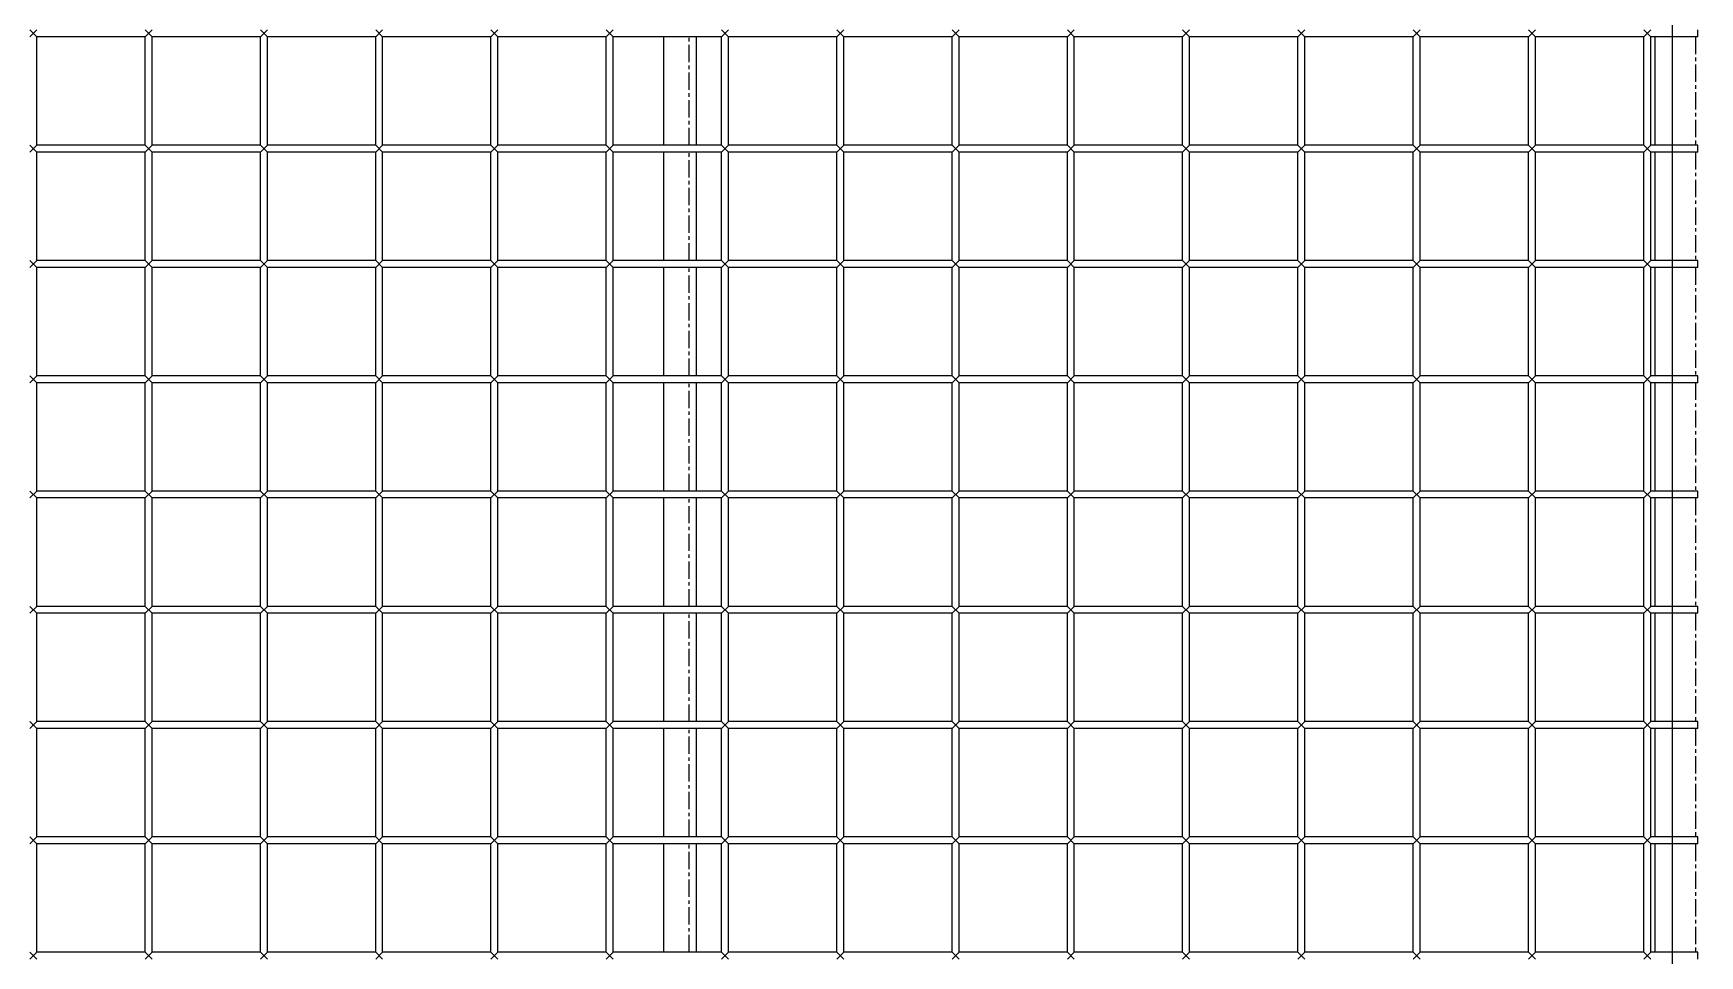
# Model space of a CAD drawing. Header units: millimetres. Extents: x -198529 to 244266, y -64 to 158464.
# Drawn here: x -167931 to -167208, y 120441 to 120841 of the extents above; entities that cross this region are included whole.
import ezdxf

# ---------------------------------------------------------------- set-up
doc = ezdxf.new("R2010")
doc.units = ezdxf.units.MM
doc.linetypes.add('CENTER', pattern=[12, 7.5, -1.5, 1.5, -1.5])
doc.layers.add('0-DCC', color=30, linetype='Continuous')
doc.layers.add('0-DCC-STRUC', color=180, linetype='Continuous')

# ---------------------------------------------------------------- blocks, each defined once
blk = doc.blocks.new('DCC2850x2300(左)')
at = {"color": 0, "linetype": 'Continuous'}
for p, q in [((49913.5, -72906.48), (49916.5, -72903.48)), ((49913.5, -72903.48), (49916.5, -72906.48)), ((49963.5, -72906.48), (49966.5, -72903.48)), ((49963.5, -72903.48), (49966.5, -72906.48)), ((50013.5, -72906.48), (50016.5, -72903.48)), ((50013.5, -72903.48), (50016.5, -72906.48)), ((50063.5, -72906.48), (50066.5, -72903.48)), ((50063.5, -72903.48), (50066.5, -72906.48)), ((50113.5, -72906.48), (50116.5, -72903.48)), ((50113.5, -72903.48), (50116.5, -72906.48)), ((50163.5, -72906.48), (50166.5, -72903.48)), ((50163.5, -72903.48), (50166.5, -72906.48)), ((50213.5, -72906.48), (50216.5, -72903.48)), ((50213.5, -72903.48), (50216.5, -72906.48)), ((50263.5, -72906.48), (50266.5, -72903.48)), ((50263.5, -72903.48), (50266.5, -72906.48)), ((50313.5, -72906.48), (50316.5, -72903.48)), ((50313.5, -72903.48), (50316.5, -72906.48)), ((50363.5, -72906.48), (50366.5, -72903.48)), ((50363.5, -72903.48), (50366.5, -72906.48)), ((50413.5, -72906.48), (50416.5, -72903.48)), ((50413.5, -72903.48), (50416.5, -72906.48)), ((50463.5, -72906.48), (50466.5, -72903.48)), ((50463.5, -72903.48), (50466.5, -72906.48)), ((50513.5, -72906.48), (50516.5, -72903.48)), ((50513.5, -72903.48), (50516.5, -72906.48)), ((50563.5, -72906.48), (50566.5, -72903.48)), ((50563.5, -72903.48), (50566.5, -72906.48)), ((50613.5, -72906.48), (50616.5, -72903.48)), ((50613.5, -72903.48), (50616.5, -72906.48)), ((50637, -72906.48), (50637, -72903.48)), ((49916.5, -72953.48), (49916.5, -72906.48)), ((49963.5, -72906.48), (49916.5, -72906.48)), ((49963.5, -72953.48), (49963.5, -72906.48)), ((49966.5, -72953.48), (49966.5, -72906.48)), ((50013.5, -72906.48), (49966.5, -72906.48)), ((50013.5, -72953.48), (50013.5, -72906.48)), ((50016.5, -72953.48), (50016.5, -72906.48)), ((50063.5, -72906.48), (50016.5, -72906.48)), ((50063.5, -72953.48), (50063.5, -72906.48)), ((50113.5, -72906.48), (50066.5, -72906.48)), ((50066.5, -72953.48), (50066.5, -72906.48)), ((50113.5, -72953.48), (50113.5, -72906.48)), ((50163.5, -72906.48), (50116.5, -72906.48)), ((50116.5, -72953.48), (50116.5, -72906.48)), ((50163.5, -72953.48), (50163.5, -72906.48)), ((50213.5, -72906.48), (50166.5, -72906.48)), ((50166.5, -72953.48), (50166.5, -72906.48)), ((50188.5, -72953.48), (50188.5, -72906.48)), ((50202.5, -72906.48), (50202.5, -72953.48)), ((50213.5, -72953.48), (50213.5, -72906.48)), ((50263.5, -72906.48), (50216.5, -72906.48)), ((50216.5, -72953.48), (50216.5, -72906.48)), ((50263.5, -72953.48), (50263.5, -72906.48)), ((50313.5, -72906.48), (50266.5, -72906.48)), ((50266.5, -72953.48), (50266.5, -72906.48)), ((50313.5, -72953.48), (50313.5, -72906.48)), ((50363.5, -72906.48), (50316.5, -72906.48)), ((50316.5, -72953.48), (50316.5, -72906.48)), ((50363.5, -72953.48), (50363.5, -72906.48)), ((50413.5, -72906.48), (50366.5, -72906.48)), ((50366.5, -72953.48), (50366.5, -72906.48)), ((50413.5, -72953.48), (50413.5, -72906.48)), ((50463.5, -72906.48), (50416.5, -72906.48)), ((50416.5, -72953.48), (50416.5, -72906.48)), ((50463.5, -72953.48), (50463.5, -72906.48)), ((50513.5, -72906.48), (50466.5, -72906.48)), ((50466.5, -72953.48), (50466.5, -72906.48)), ((50513.5, -72953.48), (50513.5, -72906.48)), ((50563.5, -72906.48), (50516.5, -72906.48)), ((50516.5, -72953.48), (50516.5, -72906.48)), ((50563.5, -72953.48), (50563.5, -72906.48)), ((50566.5, -72953.48), (50566.5, -72906.48)), ((50613.5, -72906.48), (50566.5, -72906.48)), ((50613.5, -72953.48), (50613.5, -72906.48)), ((50637, -72906.48), (50616.5, -72906.48)), ((50616.5, -72953.48), (50616.5, -72906.48)), ((50618.5, -72953.48), (50618.5, -72906.48)), ((49913.5, -72956.48), (49916.5, -72953.48)), ((49913.5, -72953.48), (49916.5, -72956.48)), ((49963.5, -72953.48), (49916.5, -72953.48)), ((49963.5, -72956.48), (49966.5, -72953.48)), ((49963.5, -72953.48), (49966.5, -72956.48)), ((50013.5, -72953.48), (49966.5, -72953.48)), ((50013.5, -72956.48), (50016.5, -72953.48)), ((50013.5, -72953.48), (50016.5, -72956.48)), ((50063.5, -72953.48), (50016.5, -72953.48)), ((50063.5, -72956.48), (50066.5, -72953.48)), ((50063.5, -72953.48), (50066.5, -72956.48)), ((50113.5, -72953.48), (50066.5, -72953.48)), ((50113.5, -72956.48), (50116.5, -72953.48)), ((50113.5, -72953.48), (50116.5, -72956.48)), ((50163.5, -72953.48), (50116.5, -72953.48)), ((50163.5, -72956.48), (50166.5, -72953.48)), ((50163.5, -72953.48), (50166.5, -72956.48)), ((50213.5, -72953.48), (50166.5, -72953.48)), ((50213.5, -72956.48), (50216.5, -72953.48)), ((50213.5, -72953.48), (50216.5, -72956.48)), ((50263.5, -72953.48), (50216.5, -72953.48)), ((50263.5, -72956.48), (50266.5, -72953.48)), ((50263.5, -72953.48), (50266.5, -72956.48)), ((50313.5, -72953.48), (50266.5, -72953.48)), ((50313.5, -72956.48), (50316.5, -72953.48)), ((50313.5, -72953.48), (50316.5, -72956.48)), ((50363.5, -72953.48), (50316.5, -72953.48)), ((50363.5, -72956.48), (50366.5, -72953.48)), ((50363.5, -72953.48), (50366.5, -72956.48)), ((50413.5, -72953.48), (50366.5, -72953.48)), ((50413.5, -72956.48), (50416.5, -72953.48)), ((50413.5, -72953.48), (50416.5, -72956.48)), ((50463.5, -72953.48), (50416.5, -72953.48)), ((50463.5, -72956.48), (50466.5, -72953.48)), ((50463.5, -72953.48), (50466.5, -72956.48)), ((50513.5, -72953.48), (50466.5, -72953.48)), ((50513.5, -72956.48), (50516.5, -72953.48)), ((50513.5, -72953.48), (50516.5, -72956.48)), ((50563.5, -72953.48), (50516.5, -72953.48)), ((50563.5, -72956.48), (50566.5, -72953.48)), ((50563.5, -72953.48), (50566.5, -72956.48)), ((50613.5, -72953.48), (50566.5, -72953.48)), ((50613.5, -72956.48), (50616.5, -72953.48)), ((50613.5, -72953.48), (50616.5, -72956.48)), ((50637, -72953.48), (50616.5, -72953.48)), ((50637, -72956.48), (50637, -72953.48)), ((49916.5, -73003.48), (49916.5, -72956.48)), ((49963.5, -72956.48), (49916.5, -72956.48)), ((49963.5, -73003.48), (49963.5, -72956.48)), ((49966.5, -73003.48), (49966.5, -72956.48)), ((50013.5, -72956.48), (49966.5, -72956.48)), ((50013.5, -73003.48), (50013.5, -72956.48)), ((50016.5, -73003.48), (50016.5, -72956.48)), ((50063.5, -72956.48), (50016.5, -72956.48)), ((50063.5, -73003.48), (50063.5, -72956.48)), ((50113.5, -72956.48), (50066.5, -72956.48)), ((50066.5, -73003.48), (50066.5, -72956.48)), ((50113.5, -73003.48), (50113.5, -72956.48)), ((50163.5, -72956.48), (50116.5, -72956.48)), ((50116.5, -73003.48), (50116.5, -72956.48)), ((50163.5, -73003.48), (50163.5, -72956.48)), ((50213.5, -72956.48), (50166.5, -72956.48)), ((50166.5, -73003.48), (50166.5, -72956.48)), ((50188.5, -73003.48), (50188.5, -72956.48)), ((50202.5, -72956.48), (50202.5, -73003.48)), ((50213.5, -73003.48), (50213.5, -72956.48)), ((50263.5, -72956.48), (50216.5, -72956.48)), ((50216.5, -73003.48), (50216.5, -72956.48)), ((50263.5, -73003.48), (50263.5, -72956.48)), ((50313.5, -72956.48), (50266.5, -72956.48)), ((50266.5, -73003.48), (50266.5, -72956.48)), ((50313.5, -73003.48), (50313.5, -72956.48)), ((50363.5, -72956.48), (50316.5, -72956.48)), ((50316.5, -73003.48), (50316.5, -72956.48)), ((50363.5, -73003.48), (50363.5, -72956.48)), ((50413.5, -72956.48), (50366.5, -72956.48)), ((50366.5, -73003.48), (50366.5, -72956.48)), ((50413.5, -73003.48), (50413.5, -72956.48)), ((50463.5, -72956.48), (50416.5, -72956.48)), ((50416.5, -73003.48), (50416.5, -72956.48)), ((50463.5, -73003.48), (50463.5, -72956.48)), ((50513.5, -72956.48), (50466.5, -72956.48)), ((50466.5, -73003.48), (50466.5, -72956.48)), ((50513.5, -73003.48), (50513.5, -72956.48)), ((50563.5, -72956.48), (50516.5, -72956.48)), ((50516.5, -73003.48), (50516.5, -72956.48)), ((50563.5, -73003.48), (50563.5, -72956.48)), ((50566.5, -73003.48), (50566.5, -72956.48)), ((50613.5, -72956.48), (50566.5, -72956.48)), ((50613.5, -73003.48), (50613.5, -72956.48)), ((50637, -72956.48), (50616.5, -72956.48)), ((50616.5, -73003.48), (50616.5, -72956.48)), ((50618.5, -73003.48), (50618.5, -72956.48)), ((49913.5, -73006.48), (49916.5, -73003.48)), ((49913.5, -73003.48), (49916.5, -73006.48)), ((49963.5, -73003.48), (49916.5, -73003.48)), ((49963.5, -73006.48), (49966.5, -73003.48)), ((49963.5, -73003.48), (49966.5, -73006.48)), ((50013.5, -73003.48), (49966.5, -73003.48)), ((50013.5, -73006.48), (50016.5, -73003.48)), ((50013.5, -73003.48), (50016.5, -73006.48)), ((50063.5, -73003.48), (50016.5, -73003.48)), ((50063.5, -73006.48), (50066.5, -73003.48)), ((50063.5, -73003.48), (50066.5, -73006.48)), ((50113.5, -73003.48), (50066.5, -73003.48)), ((50113.5, -73006.48), (50116.5, -73003.48)), ((50113.5, -73003.48), (50116.5, -73006.48)), ((50163.5, -73003.48), (50116.5, -73003.48)), ((50163.5, -73006.48), (50166.5, -73003.48)), ((50163.5, -73003.48), (50166.5, -73006.48)), ((50213.5, -73003.48), (50166.5, -73003.48)), ((50213.5, -73006.48), (50216.5, -73003.48)), ((50213.5, -73003.48), (50216.5, -73006.48)), ((50263.5, -73003.48), (50216.5, -73003.48)), ((50263.5, -73006.48), (50266.5, -73003.48)), ((50263.5, -73003.48), (50266.5, -73006.48)), ((50313.5, -73003.48), (50266.5, -73003.48)), ((50313.5, -73006.48), (50316.5, -73003.48)), ((50313.5, -73003.48), (50316.5, -73006.48)), ((50363.5, -73003.48), (50316.5, -73003.48)), ((50363.5, -73006.48), (50366.5, -73003.48)), ((50363.5, -73003.48), (50366.5, -73006.48)), ((50413.5, -73003.48), (50366.5, -73003.48)), ((50413.5, -73006.48), (50416.5, -73003.48)), ((50413.5, -73003.48), (50416.5, -73006.48)), ((50463.5, -73003.48), (50416.5, -73003.48)), ((50463.5, -73006.48), (50466.5, -73003.48)), ((50463.5, -73003.48), (50466.5, -73006.48)), ((50513.5, -73003.48), (50466.5, -73003.48)), ((50513.5, -73006.48), (50516.5, -73003.48)), ((50513.5, -73003.48), (50516.5, -73006.48)), ((50563.5, -73003.48), (50516.5, -73003.48)), ((50563.5, -73006.48), (50566.5, -73003.48)), ((50563.5, -73003.48), (50566.5, -73006.48)), ((50613.5, -73003.48), (50566.5, -73003.48)), ((50613.5, -73006.48), (50616.5, -73003.48)), ((50613.5, -73003.48), (50616.5, -73006.48)), ((50637, -73003.48), (50616.5, -73003.48)), ((50637, -73006.48), (50637, -73003.48)), ((49916.5, -73053.48), (49916.5, -73006.48)), ((49963.5, -73006.48), (49916.5, -73006.48)), ((49963.5, -73053.48), (49963.5, -73006.48)), ((49966.5, -73053.48), (49966.5, -73006.48)), ((50013.5, -73006.48), (49966.5, -73006.48)), ((50013.5, -73053.48), (50013.5, -73006.48)), ((50016.5, -73053.48), (50016.5, -73006.48)), ((50063.5, -73006.48), (50016.5, -73006.48)), ((50063.5, -73053.48), (50063.5, -73006.48)), ((50113.5, -73006.48), (50066.5, -73006.48)), ((50066.5, -73053.48), (50066.5, -73006.48)), ((50113.5, -73053.48), (50113.5, -73006.48)), ((50163.5, -73006.48), (50116.5, -73006.48)), ((50116.5, -73053.48), (50116.5, -73006.48)), ((50163.5, -73053.48), (50163.5, -73006.48)), ((50213.5, -73006.48), (50166.5, -73006.48)), ((50166.5, -73053.48), (50166.5, -73006.48)), ((50188.5, -73053.48), (50188.5, -73006.48)), ((50202.5, -73006.48), (50202.5, -73053.48)), ((50213.5, -73053.48), (50213.5, -73006.48)), ((50263.5, -73006.48), (50216.5, -73006.48)), ((50216.5, -73053.48), (50216.5, -73006.48)), ((50263.5, -73053.48), (50263.5, -73006.48)), ((50313.5, -73006.48), (50266.5, -73006.48)), ((50266.5, -73053.48), (50266.5, -73006.48)), ((50313.5, -73053.48), (50313.5, -73006.48)), ((50363.5, -73006.48), (50316.5, -73006.48)), ((50316.5, -73053.48), (50316.5, -73006.48)), ((50363.5, -73053.48), (50363.5, -73006.48)), ((50413.5, -73006.48), (50366.5, -73006.48)), ((50366.5, -73053.48), (50366.5, -73006.48)), ((50413.5, -73053.48), (50413.5, -73006.48)), ((50463.5, -73006.48), (50416.5, -73006.48)), ((50416.5, -73053.48), (50416.5, -73006.48)), ((50463.5, -73053.48), (50463.5, -73006.48)), ((50513.5, -73006.48), (50466.5, -73006.48)), ((50466.5, -73053.48), (50466.5, -73006.48)), ((50513.5, -73053.48), (50513.5, -73006.48)), ((50563.5, -73006.48), (50516.5, -73006.48)), ((50516.5, -73053.48), (50516.5, -73006.48)), ((50563.5, -73053.48), (50563.5, -73006.48)), ((50566.5, -73053.48), (50566.5, -73006.48)), ((50613.5, -73006.48), (50566.5, -73006.48)), ((50613.5, -73053.48), (50613.5, -73006.48)), ((50637, -73006.48), (50616.5, -73006.48)), ((50616.5, -73053.48), (50616.5, -73006.48)), ((50618.5, -73053.48), (50618.5, -73006.48)), ((49913.5, -73056.48), (49916.5, -73053.48)), ((49913.5, -73053.48), (49916.5, -73056.48)), ((49963.5, -73053.48), (49916.5, -73053.48)), ((49963.5, -73056.48), (49966.5, -73053.48)), ((49963.5, -73053.48), (49966.5, -73056.48)), ((50013.5, -73053.48), (49966.5, -73053.48)), ((50013.5, -73056.48), (50016.5, -73053.48)), ((50013.5, -73053.48), (50016.5, -73056.48)), ((50063.5, -73053.48), (50016.5, -73053.48)), ((50063.5, -73056.48), (50066.5, -73053.48)), ((50063.5, -73053.48), (50066.5, -73056.48)), ((50113.5, -73053.48), (50066.5, -73053.48)), ((50113.5, -73056.48), (50116.5, -73053.48)), ((50113.5, -73053.48), (50116.5, -73056.48)), ((50163.5, -73053.48), (50116.5, -73053.48)), ((50163.5, -73056.48), (50166.5, -73053.48)), ((50163.5, -73053.48), (50166.5, -73056.48)), ((50213.5, -73053.48), (50166.5, -73053.48)), ((50213.5, -73056.48), (50216.5, -73053.48)), ((50213.5, -73053.48), (50216.5, -73056.48)), ((50263.5, -73053.48), (50216.5, -73053.48)), ((50263.5, -73056.48), (50266.5, -73053.48)), ((50263.5, -73053.48), (50266.5, -73056.48)), ((50313.5, -73053.48), (50266.5, -73053.48)), ((50313.5, -73056.48), (50316.5, -73053.48)), ((50313.5, -73053.48), (50316.5, -73056.48)), ((50363.5, -73053.48), (50316.5, -73053.48)), ((50363.5, -73056.48), (50366.5, -73053.48)), ((50363.5, -73053.48), (50366.5, -73056.48)), ((50413.5, -73053.48), (50366.5, -73053.48)), ((50413.5, -73056.48), (50416.5, -73053.48)), ((50413.5, -73053.48), (50416.5, -73056.48)), ((50463.5, -73053.48), (50416.5, -73053.48)), ((50463.5, -73056.48), (50466.5, -73053.48)), ((50463.5, -73053.48), (50466.5, -73056.48)), ((50513.5, -73053.48), (50466.5, -73053.48)), ((50513.5, -73056.48), (50516.5, -73053.48)), ((50513.5, -73053.48), (50516.5, -73056.48)), ((50563.5, -73053.48), (50516.5, -73053.48)), ((50563.5, -73056.48), (50566.5, -73053.48)), ((50563.5, -73053.48), (50566.5, -73056.48)), ((50613.5, -73053.48), (50566.5, -73053.48)), ((50613.5, -73056.48), (50616.5, -73053.48)), ((50613.5, -73053.48), (50616.5, -73056.48)), ((50637, -73053.48), (50616.5, -73053.48)), ((50637, -73056.48), (50637, -73053.48)), ((49963.5, -73056.48), (49916.5, -73056.48)), ((49916.5, -73103.48), (49916.5, -73056.48)), ((49963.5, -73103.48), (49963.5, -73056.48)), ((50013.5, -73056.48), (49966.5, -73056.48)), ((49966.5, -73103.48), (49966.5, -73056.48)), ((50013.5, -73103.48), (50013.5, -73056.48)), ((50063.5, -73056.48), (50016.5, -73056.48)), ((50016.5, -73103.48), (50016.5, -73056.48)), ((50063.5, -73103.48), (50063.5, -73056.48)), ((50113.5, -73056.48), (50066.5, -73056.48)), ((50066.5, -73103.48), (50066.5, -73056.48)), ((50113.5, -73103.48), (50113.5, -73056.48)), ((50163.5, -73056.48), (50116.5, -73056.48)), ((50116.5, -73103.48), (50116.5, -73056.48)), ((50163.5, -73103.48), (50163.5, -73056.48)), ((50213.5, -73056.48), (50166.5, -73056.48)), ((50166.5, -73103.48), (50166.5, -73056.48)), ((50188.5, -73103.48), (50188.5, -73056.48)), ((50202.5, -73056.48), (50202.5, -73103.48)), ((50213.5, -73103.48), (50213.5, -73056.48)), ((50263.5, -73056.48), (50216.5, -73056.48)), ((50216.5, -73103.48), (50216.5, -73056.48)), ((50263.5, -73103.48), (50263.5, -73056.48)), ((50313.5, -73056.48), (50266.5, -73056.48)), ((50266.5, -73103.48), (50266.5, -73056.48)), ((50313.5, -73103.48), (50313.5, -73056.48)), ((50363.5, -73056.48), (50316.5, -73056.48)), ((50316.5, -73103.48), (50316.5, -73056.48)), ((50363.5, -73103.48), (50363.5, -73056.48)), ((50413.5, -73056.48), (50366.5, -73056.48)), ((50366.5, -73103.48), (50366.5, -73056.48)), ((50413.5, -73103.48), (50413.5, -73056.48)), ((50463.5, -73056.48), (50416.5, -73056.48)), ((50416.5, -73103.48), (50416.5, -73056.48)), ((50463.5, -73103.48), (50463.5, -73056.48)), ((50513.5, -73056.48), (50466.5, -73056.48)), ((50466.5, -73103.48), (50466.5, -73056.48)), ((50513.5, -73103.48), (50513.5, -73056.48)), ((50563.5, -73056.48), (50516.5, -73056.48)), ((50516.5, -73103.48), (50516.5, -73056.48)), ((50563.5, -73103.48), (50563.5, -73056.48)), ((50566.5, -73103.48), (50566.5, -73056.48)), ((50613.5, -73056.48), (50566.5, -73056.48)), ((50613.5, -73103.48), (50613.5, -73056.48)), ((50637, -73056.48), (50616.5, -73056.48)), ((50616.5, -73103.48), (50616.5, -73056.48)), ((50618.5, -73103.48), (50618.5, -73056.48)), ((49913.5, -73106.48), (49916.5, -73103.48)), ((49913.5, -73103.48), (49916.5, -73106.48)), ((49963.5, -73103.48), (49916.5, -73103.48)), ((49963.5, -73106.48), (49966.5, -73103.48)), ((49963.5, -73103.48), (49966.5, -73106.48)), ((50013.5, -73103.48), (49966.5, -73103.48)), ((50013.5, -73106.48), (50016.5, -73103.48)), ((50013.5, -73103.48), (50016.5, -73106.48)), ((50063.5, -73103.48), (50016.5, -73103.48)), ((50063.5, -73106.48), (50066.5, -73103.48)), ((50063.5, -73103.48), (50066.5, -73106.48)), ((50113.5, -73103.48), (50066.5, -73103.48)), ((50113.5, -73106.48), (50116.5, -73103.48)), ((50113.5, -73103.48), (50116.5, -73106.48)), ((50163.5, -73103.48), (50116.5, -73103.48)), ((50163.5, -73106.48), (50166.5, -73103.48)), ((50163.5, -73103.48), (50166.5, -73106.48)), ((50213.5, -73103.48), (50166.5, -73103.48)), ((50213.5, -73106.48), (50216.5, -73103.48)), ((50213.5, -73103.48), (50216.5, -73106.48)), ((50263.5, -73103.48), (50216.5, -73103.48)), ((50263.5, -73106.48), (50266.5, -73103.48)), ((50263.5, -73103.48), (50266.5, -73106.48)), ((50313.5, -73103.48), (50266.5, -73103.48)), ((50313.5, -73106.48), (50316.5, -73103.48)), ((50313.5, -73103.48), (50316.5, -73106.48)), ((50363.5, -73103.48), (50316.5, -73103.48)), ((50363.5, -73106.48), (50366.5, -73103.48)), ((50363.5, -73103.48), (50366.5, -73106.48)), ((50413.5, -73103.48), (50366.5, -73103.48)), ((50413.5, -73106.48), (50416.5, -73103.48)), ((50413.5, -73103.48), (50416.5, -73106.48)), ((50463.5, -73103.48), (50416.5, -73103.48)), ((50463.5, -73106.48), (50466.5, -73103.48)), ((50463.5, -73103.48), (50466.5, -73106.48)), ((50513.5, -73103.48), (50466.5, -73103.48)), ((50513.5, -73106.48), (50516.5, -73103.48)), ((50513.5, -73103.48), (50516.5, -73106.48)), ((50563.5, -73103.48), (50516.5, -73103.48)), ((50563.5, -73106.48), (50566.5, -73103.48)), ((50563.5, -73103.48), (50566.5, -73106.48)), ((50613.5, -73103.48), (50566.5, -73103.48)), ((50613.5, -73106.48), (50616.5, -73103.48)), ((50613.5, -73103.48), (50616.5, -73106.48)), ((50637, -73103.48), (50616.5, -73103.48)), ((50637, -73106.48), (50637, -73103.48)), ((49963.5, -73106.48), (49916.5, -73106.48)), ((49916.5, -73153.48), (49916.5, -73106.48)), ((49963.5, -73153.48), (49963.5, -73106.48)), ((50013.5, -73106.48), (49966.5, -73106.48)), ((49966.5, -73153.48), (49966.5, -73106.48)), ((50013.5, -73153.48), (50013.5, -73106.48)), ((50063.5, -73106.48), (50016.5, -73106.48)), ((50016.5, -73153.48), (50016.5, -73106.48)), ((50063.5, -73153.48), (50063.5, -73106.48)), ((50113.5, -73106.48), (50066.5, -73106.48)), ((50066.5, -73153.48), (50066.5, -73106.48)), ((50113.5, -73153.48), (50113.5, -73106.48)), ((50163.5, -73106.48), (50116.5, -73106.48)), ((50116.5, -73153.48), (50116.5, -73106.48)), ((50163.5, -73153.48), (50163.5, -73106.48)), ((50213.5, -73106.48), (50166.5, -73106.48)), ((50166.5, -73153.48), (50166.5, -73106.48)), ((50188.5, -73153.48), (50188.5, -73106.48)), ((50202.5, -73106.48), (50202.5, -73153.48)), ((50213.5, -73153.48), (50213.5, -73106.48)), ((50263.5, -73106.48), (50216.5, -73106.48)), ((50216.5, -73153.48), (50216.5, -73106.48)), ((50263.5, -73153.48), (50263.5, -73106.48)), ((50313.5, -73106.48), (50266.5, -73106.48)), ((50266.5, -73153.48), (50266.5, -73106.48)), ((50313.5, -73153.48), (50313.5, -73106.48)), ((50363.5, -73106.48), (50316.5, -73106.48)), ((50316.5, -73153.48), (50316.5, -73106.48)), ((50363.5, -73153.48), (50363.5, -73106.48)), ((50413.5, -73106.48), (50366.5, -73106.48)), ((50366.5, -73153.48), (50366.5, -73106.48)), ((50413.5, -73153.48), (50413.5, -73106.48)), ((50463.5, -73106.48), (50416.5, -73106.48)), ((50416.5, -73153.48), (50416.5, -73106.48)), ((50463.5, -73153.48), (50463.5, -73106.48)), ((50513.5, -73106.48), (50466.5, -73106.48)), ((50466.5, -73153.48), (50466.5, -73106.48)), ((50513.5, -73153.48), (50513.5, -73106.48)), ((50563.5, -73106.48), (50516.5, -73106.48)), ((50516.5, -73153.48), (50516.5, -73106.48)), ((50563.5, -73153.48), (50563.5, -73106.48)), ((50566.5, -73153.48), (50566.5, -73106.48)), ((50613.5, -73106.48), (50566.5, -73106.48)), ((50613.5, -73153.48), (50613.5, -73106.48)), ((50637, -73106.48), (50616.5, -73106.48)), ((50616.5, -73153.48), (50616.5, -73106.48)), ((50618.5, -73153.48), (50618.5, -73106.48)), ((49913.5, -73156.48), (49916.5, -73153.48)), ((49913.5, -73153.48), (49916.5, -73156.48)), ((49963.5, -73153.48), (49916.5, -73153.48)), ((49963.5, -73156.48), (49916.5, -73156.48)), ((49916.5, -73203.48), (49916.5, -73156.48)), ((49963.5, -73156.48), (49966.5, -73153.48)), ((49963.5, -73153.48), (49966.5, -73156.48)), ((49963.5, -73203.48), (49963.5, -73156.48)), ((50013.5, -73153.48), (49966.5, -73153.48)), ((50013.5, -73156.48), (49966.5, -73156.48)), ((49966.5, -73203.48), (49966.5, -73156.48)), ((50013.5, -73156.48), (50016.5, -73153.48)), ((50013.5, -73153.48), (50016.5, -73156.48)), ((50013.5, -73203.48), (50013.5, -73156.48)), ((50063.5, -73153.48), (50016.5, -73153.48)), ((50063.5, -73156.48), (50016.5, -73156.48)), ((50016.5, -73203.48), (50016.5, -73156.48)), ((50063.5, -73156.48), (50066.5, -73153.48)), ((50063.5, -73153.48), (50066.5, -73156.48)), ((50063.5, -73203.48), (50063.5, -73156.48)), ((50113.5, -73153.48), (50066.5, -73153.48)), ((50113.5, -73156.48), (50066.5, -73156.48)), ((50066.5, -73203.48), (50066.5, -73156.48)), ((50113.5, -73156.48), (50116.5, -73153.48)), ((50113.5, -73153.48), (50116.5, -73156.48)), ((50113.5, -73203.48), (50113.5, -73156.48)), ((50163.5, -73153.48), (50116.5, -73153.48)), ((50163.5, -73156.48), (50116.5, -73156.48)), ((50116.5, -73203.48), (50116.5, -73156.48)), ((50163.5, -73156.48), (50166.5, -73153.48)), ((50163.5, -73153.48), (50166.5, -73156.48)), ((50163.5, -73203.48), (50163.5, -73156.48)), ((50213.5, -73153.48), (50166.5, -73153.48)), ((50213.5, -73156.48), (50166.5, -73156.48)), ((50166.5, -73203.48), (50166.5, -73156.48)), ((50188.5, -73203.48), (50188.5, -73156.48)), ((50202.5, -73156.48), (50202.5, -73203.48)), ((50213.5, -73156.48), (50216.5, -73153.48)), ((50213.5, -73153.48), (50216.5, -73156.48)), ((50213.5, -73203.48), (50213.5, -73156.48)), ((50263.5, -73153.48), (50216.5, -73153.48)), ((50263.5, -73156.48), (50216.5, -73156.48)), ((50216.5, -73203.48), (50216.5, -73156.48)), ((50263.5, -73156.48), (50266.5, -73153.48)), ((50263.5, -73153.48), (50266.5, -73156.48)), ((50263.5, -73203.48), (50263.5, -73156.48)), ((50313.5, -73153.48), (50266.5, -73153.48)), ((50313.5, -73156.48), (50266.5, -73156.48)), ((50266.5, -73203.48), (50266.5, -73156.48)), ((50313.5, -73156.48), (50316.5, -73153.48)), ((50313.5, -73153.48), (50316.5, -73156.48)), ((50313.5, -73203.48), (50313.5, -73156.48)), ((50363.5, -73153.48), (50316.5, -73153.48)), ((50363.5, -73156.48), (50316.5, -73156.48)), ((50316.5, -73203.48), (50316.5, -73156.48)), ((50363.5, -73156.48), (50366.5, -73153.48)), ((50363.5, -73153.48), (50366.5, -73156.48)), ((50363.5, -73203.48), (50363.5, -73156.48)), ((50413.5, -73153.48), (50366.5, -73153.48)), ((50413.5, -73156.48), (50366.5, -73156.48)), ((50366.5, -73203.48), (50366.5, -73156.48)), ((50413.5, -73156.48), (50416.5, -73153.48)), ((50413.5, -73153.48), (50416.5, -73156.48)), ((50413.5, -73203.48), (50413.5, -73156.48)), ((50463.5, -73153.48), (50416.5, -73153.48)), ((50463.5, -73156.48), (50416.5, -73156.48)), ((50416.5, -73203.48), (50416.5, -73156.48)), ((50463.5, -73156.48), (50466.5, -73153.48)), ((50463.5, -73153.48), (50466.5, -73156.48)), ((50463.5, -73203.48), (50463.5, -73156.48)), ((50513.5, -73153.48), (50466.5, -73153.48)), ((50513.5, -73156.48), (50466.5, -73156.48)), ((50466.5, -73203.48), (50466.5, -73156.48)), ((50513.5, -73156.48), (50516.5, -73153.48)), ((50513.5, -73153.48), (50516.5, -73156.48)), ((50513.5, -73203.48), (50513.5, -73156.48)), ((50563.5, -73153.48), (50516.5, -73153.48)), ((50563.5, -73156.48), (50516.5, -73156.48)), ((50516.5, -73203.48), (50516.5, -73156.48)), ((50563.5, -73156.48), (50566.5, -73153.48)), ((50563.5, -73153.48), (50566.5, -73156.48)), ((50563.5, -73203.48), (50563.5, -73156.48)), ((50613.5, -73153.48), (50566.5, -73153.48)), ((50566.5, -73203.48), (50566.5, -73156.48)), ((50613.5, -73156.48), (50566.5, -73156.48)), ((50613.5, -73156.48), (50616.5, -73153.48)), ((50613.5, -73153.48), (50616.5, -73156.48)), ((50613.5, -73203.48), (50613.5, -73156.48)), ((50637, -73153.48), (50616.5, -73153.48)), ((50637, -73156.48), (50616.5, -73156.48)), ((50616.5, -73203.48), (50616.5, -73156.48)), ((50618.5, -73203.48), (50618.5, -73156.48)), ((50637, -73156.48), (50637, -73153.48)), ((49913.5, -73206.48), (49916.5, -73203.48)), ((49913.5, -73203.48), (49916.5, -73206.48)), ((49963.5, -73203.48), (49916.5, -73203.48)), ((49963.5, -73206.48), (49916.5, -73206.48)), ((49916.5, -73253.48), (49916.5, -73206.48)), ((49963.5, -73206.48), (49966.5, -73203.48)), ((49963.5, -73203.48), (49966.5, -73206.48)), ((49963.5, -73253.48), (49963.5, -73206.48)), ((50013.5, -73203.48), (49966.5, -73203.48)), ((50013.5, -73206.48), (49966.5, -73206.48)), ((49966.5, -73253.48), (49966.5, -73206.48)), ((50013.5, -73206.48), (50016.5, -73203.48)), ((50013.5, -73203.48), (50016.5, -73206.48)), ((50013.5, -73253.48), (50013.5, -73206.48)), ((50063.5, -73203.48), (50016.5, -73203.48)), ((50063.5, -73206.48), (50016.5, -73206.48)), ((50016.5, -73253.48), (50016.5, -73206.48)), ((50063.5, -73206.48), (50066.5, -73203.48)), ((50063.5, -73203.48), (50066.5, -73206.48)), ((50063.5, -73253.48), (50063.5, -73206.48)), ((50113.5, -73203.48), (50066.5, -73203.48)), ((50113.5, -73206.48), (50066.5, -73206.48)), ((50066.5, -73253.48), (50066.5, -73206.48)), ((50113.5, -73206.48), (50116.5, -73203.48)), ((50113.5, -73203.48), (50116.5, -73206.48)), ((50113.5, -73253.48), (50113.5, -73206.48)), ((50163.5, -73203.48), (50116.5, -73203.48)), ((50163.5, -73206.48), (50116.5, -73206.48)), ((50116.5, -73253.48), (50116.5, -73206.48)), ((50163.5, -73206.48), (50166.5, -73203.48)), ((50163.5, -73203.48), (50166.5, -73206.48)), ((50163.5, -73253.48), (50163.5, -73206.48)), ((50213.5, -73203.48), (50166.5, -73203.48)), ((50213.5, -73206.48), (50166.5, -73206.48)), ((50166.5, -73253.48), (50166.5, -73206.48)), ((50188.5, -73253.48), (50188.5, -73206.48)), ((50202.5, -73206.48), (50202.5, -73253.48)), ((50213.5, -73206.48), (50216.5, -73203.48)), ((50213.5, -73203.48), (50216.5, -73206.48)), ((50213.5, -73253.48), (50213.5, -73206.48)), ((50263.5, -73203.48), (50216.5, -73203.48)), ((50263.5, -73206.48), (50216.5, -73206.48)), ((50216.5, -73253.48), (50216.5, -73206.48)), ((50263.5, -73206.48), (50266.5, -73203.48)), ((50263.5, -73203.48), (50266.5, -73206.48)), ((50263.5, -73253.48), (50263.5, -73206.48)), ((50313.5, -73203.48), (50266.5, -73203.48)), ((50313.5, -73206.48), (50266.5, -73206.48)), ((50266.5, -73253.48), (50266.5, -73206.48)), ((50313.5, -73206.48), (50316.5, -73203.48)), ((50313.5, -73203.48), (50316.5, -73206.48)), ((50313.5, -73253.48), (50313.5, -73206.48)), ((50363.5, -73203.48), (50316.5, -73203.48)), ((50363.5, -73206.48), (50316.5, -73206.48)), ((50316.5, -73253.48), (50316.5, -73206.48)), ((50363.5, -73206.48), (50366.5, -73203.48)), ((50363.5, -73203.48), (50366.5, -73206.48)), ((50363.5, -73253.48), (50363.5, -73206.48)), ((50413.5, -73203.48), (50366.5, -73203.48)), ((50413.5, -73206.48), (50366.5, -73206.48)), ((50366.5, -73253.48), (50366.5, -73206.48)), ((50413.5, -73206.48), (50416.5, -73203.48)), ((50413.5, -73203.48), (50416.5, -73206.48)), ((50413.5, -73253.48), (50413.5, -73206.48)), ((50463.5, -73203.48), (50416.5, -73203.48)), ((50463.5, -73206.48), (50416.5, -73206.48)), ((50416.5, -73253.48), (50416.5, -73206.48)), ((50463.5, -73206.48), (50466.5, -73203.48)), ((50463.5, -73203.48), (50466.5, -73206.48)), ((50463.5, -73253.48), (50463.5, -73206.48)), ((50513.5, -73203.48), (50466.5, -73203.48)), ((50513.5, -73206.48), (50466.5, -73206.48)), ((50466.5, -73253.48), (50466.5, -73206.48)), ((50513.5, -73206.48), (50516.5, -73203.48)), ((50513.5, -73203.48), (50516.5, -73206.48)), ((50513.5, -73253.48), (50513.5, -73206.48)), ((50563.5, -73203.48), (50516.5, -73203.48)), ((50563.5, -73206.48), (50516.5, -73206.48)), ((50516.5, -73253.48), (50516.5, -73206.48)), ((50563.5, -73206.48), (50566.5, -73203.48)), ((50563.5, -73203.48), (50566.5, -73206.48)), ((50563.5, -73253.48), (50563.5, -73206.48)), ((50613.5, -73203.48), (50566.5, -73203.48)), ((50566.5, -73253.48), (50566.5, -73206.48)), ((50613.5, -73206.48), (50566.5, -73206.48)), ((50613.5, -73206.48), (50616.5, -73203.48)), ((50613.5, -73203.48), (50616.5, -73206.48)), ((50613.5, -73253.48), (50613.5, -73206.48)), ((50637, -73203.48), (50616.5, -73203.48)), ((50637, -73206.48), (50616.5, -73206.48)), ((50616.5, -73253.48), (50616.5, -73206.48)), ((50618.5, -73253.48), (50618.5, -73206.48)), ((50637, -73206.48), (50637, -73203.48)), ((49913.5, -73256.48), (49916.5, -73253.48)), ((49913.5, -73253.48), (49916.5, -73256.48)), ((49963.5, -73253.48), (49916.5, -73253.48)), ((49963.5, -73256.48), (49916.5, -73256.48)), ((49916.5, -73303.48), (49916.5, -73256.48)), ((49963.5, -73256.48), (49966.5, -73253.48)), ((49963.5, -73253.48), (49966.5, -73256.48)), ((49963.5, -73303.48), (49963.5, -73256.48)), ((50013.5, -73253.48), (49966.5, -73253.48)), ((50013.5, -73256.48), (49966.5, -73256.48)), ((49966.5, -73303.48), (49966.5, -73256.48)), ((50013.5, -73256.48), (50016.5, -73253.48)), ((50013.5, -73253.48), (50016.5, -73256.48)), ((50013.5, -73303.48), (50013.5, -73256.48)), ((50063.5, -73253.48), (50016.5, -73253.48)), ((50063.5, -73256.48), (50016.5, -73256.48)), ((50016.5, -73303.48), (50016.5, -73256.48)), ((50063.5, -73256.48), (50066.5, -73253.48)), ((50063.5, -73253.48), (50066.5, -73256.48)), ((50063.5, -73303.48), (50063.5, -73256.48)), ((50113.5, -73253.48), (50066.5, -73253.48)), ((50113.5, -73256.48), (50066.5, -73256.48)), ((50066.5, -73303.48), (50066.5, -73256.48)), ((50113.5, -73256.48), (50116.5, -73253.48)), ((50113.5, -73253.48), (50116.5, -73256.48)), ((50113.5, -73303.48), (50113.5, -73256.48)), ((50163.5, -73253.48), (50116.5, -73253.48)), ((50163.5, -73256.48), (50116.5, -73256.48)), ((50116.5, -73303.48), (50116.5, -73256.48)), ((50163.5, -73256.48), (50166.5, -73253.48)), ((50163.5, -73253.48), (50166.5, -73256.48)), ((50163.5, -73303.48), (50163.5, -73256.48)), ((50213.5, -73253.48), (50166.5, -73253.48)), ((50213.5, -73256.48), (50166.5, -73256.48)), ((50166.5, -73303.48), (50166.5, -73256.48)), ((50188.5, -73303.48), (50188.5, -73256.48)), ((50202.5, -73256.48), (50202.5, -73303.48)), ((50213.5, -73256.48), (50216.5, -73253.48)), ((50213.5, -73253.48), (50216.5, -73256.48)), ((50213.5, -73303.48), (50213.5, -73256.48)), ((50263.5, -73253.48), (50216.5, -73253.48)), ((50263.5, -73256.48), (50216.5, -73256.48)), ((50216.5, -73303.48), (50216.5, -73256.48)), ((50263.5, -73256.48), (50266.5, -73253.48)), ((50263.5, -73253.48), (50266.5, -73256.48)), ((50263.5, -73303.48), (50263.5, -73256.48)), ((50313.5, -73253.48), (50266.5, -73253.48)), ((50313.5, -73256.48), (50266.5, -73256.48)), ((50266.5, -73303.48), (50266.5, -73256.48)), ((50313.5, -73256.48), (50316.5, -73253.48)), ((50313.5, -73253.48), (50316.5, -73256.48)), ((50313.5, -73303.48), (50313.5, -73256.48)), ((50363.5, -73253.48), (50316.5, -73253.48)), ((50363.5, -73256.48), (50316.5, -73256.48)), ((50316.5, -73303.48), (50316.5, -73256.48)), ((50363.5, -73256.48), (50366.5, -73253.48)), ((50363.5, -73253.48), (50366.5, -73256.48)), ((50363.5, -73303.48), (50363.5, -73256.48)), ((50413.5, -73253.48), (50366.5, -73253.48)), ((50413.5, -73256.48), (50366.5, -73256.48)), ((50366.5, -73303.48), (50366.5, -73256.48)), ((50413.5, -73256.48), (50416.5, -73253.48)), ((50413.5, -73253.48), (50416.5, -73256.48)), ((50413.5, -73303.48), (50413.5, -73256.48)), ((50463.5, -73253.48), (50416.5, -73253.48)), ((50463.5, -73256.48), (50416.5, -73256.48)), ((50416.5, -73303.48), (50416.5, -73256.48)), ((50463.5, -73256.48), (50466.5, -73253.48)), ((50463.5, -73253.48), (50466.5, -73256.48)), ((50463.5, -73303.48), (50463.5, -73256.48)), ((50513.5, -73253.48), (50466.5, -73253.48)), ((50513.5, -73256.48), (50466.5, -73256.48)), ((50466.5, -73303.48), (50466.5, -73256.48)), ((50513.5, -73256.48), (50516.5, -73253.48)), ((50513.5, -73253.48), (50516.5, -73256.48)), ((50513.5, -73303.48), (50513.5, -73256.48)), ((50563.5, -73253.48), (50516.5, -73253.48)), ((50563.5, -73256.48), (50516.5, -73256.48)), ((50516.5, -73303.48), (50516.5, -73256.48)), ((50563.5, -73256.48), (50566.5, -73253.48)), ((50563.5, -73253.48), (50566.5, -73256.48)), ((50563.5, -73303.48), (50563.5, -73256.48)), ((50613.5, -73253.48), (50566.5, -73253.48)), ((50566.5, -73303.48), (50566.5, -73256.48)), ((50613.5, -73256.48), (50566.5, -73256.48)), ((50613.5, -73256.48), (50616.5, -73253.48)), ((50613.5, -73253.48), (50616.5, -73256.48)), ((50613.5, -73303.48), (50613.5, -73256.48)), ((50637, -73253.48), (50616.5, -73253.48)), ((50637, -73256.48), (50616.5, -73256.48)), ((50616.5, -73303.48), (50616.5, -73256.48)), ((50618.5, -73303.48), (50618.5, -73256.48)), ((50637, -73256.48), (50637, -73253.48)), ((49913.5, -73306.48), (49916.5, -73303.48)), ((49913.5, -73303.48), (49916.5, -73306.48)), ((49963.5, -73303.48), (49916.5, -73303.48)), ((49963.5, -73306.48), (49966.5, -73303.48)), ((49963.5, -73303.48), (49966.5, -73306.48)), ((50013.5, -73303.48), (49966.5, -73303.48)), ((50013.5, -73306.48), (50016.5, -73303.48)), ((50013.5, -73303.48), (50016.5, -73306.48)), ((50063.5, -73303.48), (50016.5, -73303.48)), ((50063.5, -73306.48), (50066.5, -73303.48)), ((50063.5, -73303.48), (50066.5, -73306.48)), ((50113.5, -73303.48), (50066.5, -73303.48)), ((50113.5, -73306.48), (50116.5, -73303.48)), ((50113.5, -73303.48), (50116.5, -73306.48)), ((50163.5, -73303.48), (50116.5, -73303.48)), ((50163.5, -73306.48), (50166.5, -73303.48)), ((50163.5, -73303.48), (50166.5, -73306.48)), ((50213.5, -73303.48), (50166.5, -73303.48)), ((50213.5, -73306.48), (50216.5, -73303.48)), ((50213.5, -73303.48), (50216.5, -73306.48)), ((50263.5, -73303.48), (50216.5, -73303.48)), ((50263.5, -73306.48), (50266.5, -73303.48)), ((50263.5, -73303.48), (50266.5, -73306.48)), ((50313.5, -73303.48), (50266.5, -73303.48)), ((50313.5, -73306.48), (50316.5, -73303.48)), ((50313.5, -73303.48), (50316.5, -73306.48)), ((50363.5, -73303.48), (50316.5, -73303.48)), ((50363.5, -73306.48), (50366.5, -73303.48)), ((50363.5, -73303.48), (50366.5, -73306.48)), ((50413.5, -73303.48), (50366.5, -73303.48)), ((50413.5, -73306.48), (50416.5, -73303.48)), ((50413.5, -73303.48), (50416.5, -73306.48)), ((50463.5, -73303.48), (50416.5, -73303.48)), ((50463.5, -73306.48), (50466.5, -73303.48)), ((50463.5, -73303.48), (50466.5, -73306.48)), ((50513.5, -73303.48), (50466.5, -73303.48)), ((50513.5, -73306.48), (50516.5, -73303.48)), ((50513.5, -73303.48), (50516.5, -73306.48)), ((50563.5, -73303.48), (50516.5, -73303.48)), ((50563.5, -73306.48), (50566.5, -73303.48)), ((50563.5, -73303.48), (50566.5, -73306.48)), ((50613.5, -73303.48), (50566.5, -73303.48)), ((50613.5, -73306.48), (50616.5, -73303.48)), ((50613.5, -73303.48), (50616.5, -73306.48)), ((50637, -73303.48), (50616.5, -73303.48)), ((50637, -73306.48), (50637, -73303.48))]:
    blk.add_line(p, q, dxfattribs=at)
at = {"color": 0, "linetype": 'CENTER'}
for p, q in [((50199.5, -72953.48), (50199.5, -72906.48)), ((50636, -72906.48), (50636, -72953.48)), ((50199.5, -73003.48), (50199.5, -72956.48)), ((50636, -72956.48), (50636, -73003.48)), ((50199.5, -73053.48), (50199.5, -73006.48)), ((50636, -73006.48), (50636, -73053.48)), ((50199.5, -73103.48), (50199.5, -73056.48)), ((50636, -73056.48), (50636, -73103.48)), ((50199.5, -73153.48), (50199.5, -73106.48)), ((50636, -73106.48), (50636, -73153.48)), ((50199.5, -73203.48), (50199.5, -73156.48)), ((50636, -73156.48), (50636, -73203.48)), ((50199.5, -73253.48), (50199.5, -73206.48)), ((50636, -73206.48), (50636, -73253.48)), ((50199.5, -73303.48), (50199.5, -73256.48)), ((50636, -73256.48), (50636, -73303.48))]:
    blk.add_line(p, q, dxfattribs=at)

msp = doc.modelspace()

# ---------------------------------------------------------------- linework, layer by layer
at = {"layer": '0-DCC-STRUC'}
msp.add_lwpolyline([(-167070.04, 121497.01), (-167070.04, 119337.01), (-167220.04, 119337.01), (-167220.04, 121497.01)], close=True, dxfattribs=at)

# ---------------------------------------------------------------- block references
at = {"layer": '0-DCC'}
msp.add_blockref('DCC2850x2300(左)', (-217846, 193745.49), dxfattribs=at)

doc.saveas('drawing.dxf')
